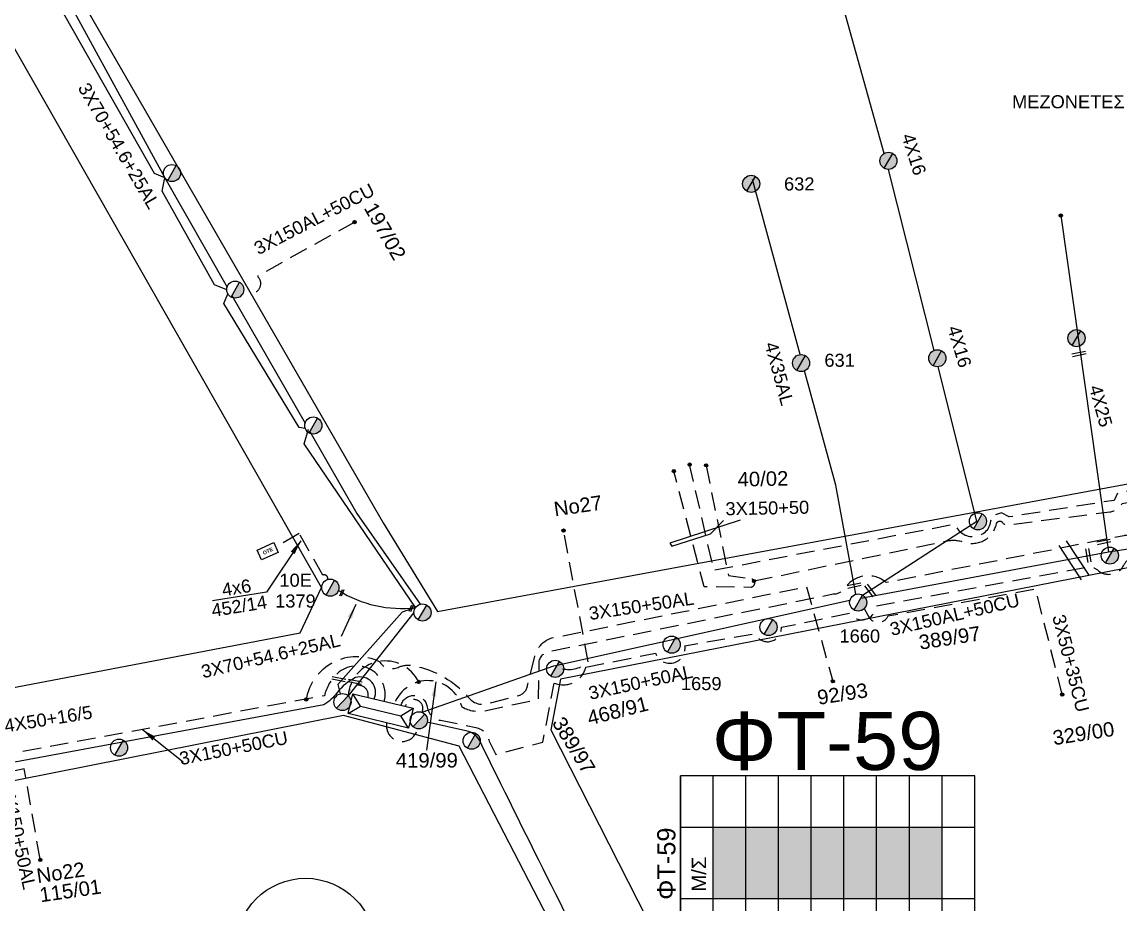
# Model space of a CAD drawing. Header units: millimetres. Extents: x 938 to 3112, y 793 to 1825.
# Drawn here: x 2686.6 to 2837.9, y 1414.9 to 1536.4 of the extents above; entities that cross this region are included whole.
import ezdxf
from ezdxf.enums import TextEntityAlignment as Align

# ---------------------------------------------------------------- set-up
doc = ezdxf.new("R2010")
doc.units = ezdxf.units.MM
doc.linetypes.add('DASHED', pattern=[19.05, 12.7, -6.35])
for name, color, linetype in [('Pillar OTE', 7, 'Continuous'), ('Ασφαλειοκιβώτια Χ.Τ 9 αναχωρήσεων', 7, 'Continuous'), ('Γέφυρες Εναερίου Δικτύου', 7, 'Continuous'), ('Γυμνά εναέρια ΧΤ (3Φ)   3x50+35CU', 7, 'Continuous'), ('Γυμνά εναέρια ΧΤ (3Φ)   4x35AL', 7, 'Continuous'), ('Γυμνά εναέρια ΧΤ και ΦΟΠ (3Φ)   4x50+16AL', 7, 'Continuous'), ('Εναέρια παροχή ΧΤ 4x16', 7, 'SYN_LINE'), ('Εναέρια παροχή ΧΤ 4x25', 7, 'SYN_LINE'), ('Επιγραφές - Σχήματα', 7, 'Continuous'), ('Καλώδια ΧΤ   3x150+50AL', 7, 'DASHED'), ('Καλώδια ΧΤ   3x150+50CU', 7, 'DASHED'), ('Καλώδια ΧΤ   3x150+70AL', 7, 'DASHED'), ('Καλώδια ΧΤ   3x150AL+50CU', 7, 'DASHED'), ('Καλώδια ΧΤ   3x82+57+13-5', 7, 'Continuous'), ('Μηχανική τομή', 7, 'Continuous'), ('Στύλος Ξύλινος', 7, 'Continuous'), ('Στύλος Ξύλινος @ 1', 7, 'Continuous'), ('Στύλος ΦΜ', 7, 'Continuous'), ('Στύλος ΦΜ @ 1', 7, 'Continuous'), ('Συνδέσεις', 7, 'Continuous'), ('Συνεστραμμένα ΧΤ   3x70+54.6+25AL', 7, 'SYN_LINE'), ('Τομή', 7, 'Continuous'), ('Υποσταθμός εναέριος 2 στύλων', 7, 'Continuous'), ('Υποσταθμός πόλεως', 7, 'Continuous'), ('Υπόβαθρο ΔΕΗ', 7, 'Continuous'), ('Υπόγεια καλώδια Παροχών ΧΤ   4x6', 7, 'DASHED')]:
    doc.layers.add(name, color=color, linetype=linetype)
doc.styles.get("Standard").update_dxf_attribs({"font": 'arial.ttf'})
doc.linetypes.add('SYN_LINE', pattern='A,0.5,-0.0001,["/\\/\\/\\/",Standard,S=0.1,R=0,X=0,Y=-0.05],-0.25', length=0.7501)
doc.dimstyles.new('ISO-25', dxfattribs={"dimtxt": 2.5, "dimasz": 2.5, "dimexe": 1.25, "dimexo": 0.625, "dimtad": 1, "dimtxsty": 'Standard', "dimcen": 2.5, "dimaunit": 2, "dimazin": 0, "dimtfac": 1, "dimtmove": 0, "dimatfit": 3, "dimfxl": 1, "dimarcsym": 0})

# ---------------------------------------------------------------- blocks, each defined once
blk = doc.blocks.new('ΑΣΦΑΛΕΙΟΚΙΒΩΤΙΟ ΥΠΟΣΤΑΘΜΟΥ 9 ΑΝΑΧΩΡΗΣΕΩΝ')
at = {"layer": 'Ασφαλειοκιβώτια Χ.Τ 9 αναχωρήσεων', "ltscale": 40}
for p, q in [((-23.8, 40.36), (24.02, 40.36)), ((-9.72, 40.36), (-9.72, -40.64)), ((9.94, 40.36), (9.94, -40.64)), ((-23.8, 31.36), (24.02, 31.36)), ((-23.8, 22.36), (24.02, 22.36)), ((-23.8, 13.36), (24.02, 13.36)), ((-23.8, 4.36), (24.02, 4.36)), ((-23.8, -4.64), (24.02, -4.64)), ((-23.8, -13.64), (24.02, -13.64)), ((-23.8, -22.64), (24.02, -22.64)), ((-23.8, -31.64), (24.02, -31.64))]:
    blk.add_line(p, q, dxfattribs=at)
at = {"layer": 'Ασφαλειοκιβώτια Χ.Τ 9 αναχωρήσεων'}
blk.add_lwpolyline([(-23.8, -40.64), (24.02, -40.64), (24.02, 40.36), (-23.8, 40.36)], close=True, dxfattribs=at)
for s, p in [('1', (-18.22, 37.06)), ('2', (-18.02, 28.07)), ('3', (-18.09, 19.73)), ('4', (-17.94, 9.66)), ('5', (-18.55, 0.71)), ('6', (-18.4, -7.35)), ('7', (-18.34, -16.37)), ('8', (-18.19, -26.2)), ('9', (-18.02, -34.53))]:
    blk.add_text(s, height=3.6, rotation=270, dxfattribs=at).set_placement(p)
at = {"layer": 'Ασφαλειοκιβώτια Χ.Τ 9 αναχωρήσεων', "ltscale": 40}
for tag, height, p in [('ΟΝΟΜΑ', 5, (-0.16, 44.31)), ('ΚΕΙΜΕΝΟ 1', 2, (17.06, 35.59)), ('ΚΕΙΜΕΝΟ 2', 2, (17.06, 26.88)), ('ΚΕΙΜΕΝΟ 3', 2, (17.06, 17.69)), ('ΚΕΙΜΕΝΟ 4', 2, (17.06, 8.71)), ('ΚΕΙΜΕΝΟ 5', 2, (17.06, -0.13)), ('ΚΕΙΜΕΝΟ 6', 2, (17.06, -9.05)), ('ΚΕΙΜΕΝΟ 7', 2, (17.06, -18.13)), ('ΚΕΙΜΕΝΟ 8', 2, (17.06, -26.85)), ('ΚΕΙΜΕΝΟ 9', 2, (17.06, -35.99)), ('ΣΧ', 2, (-0.1, -42.64))]:
    blk.add_attdef(tag, text='', height=height, dxfattribs=at).set_placement(p, align=Align.MIDDLE_CENTER)
blk = doc.blocks.new('ΥΠΟΣΤΑΘΜΟΣ ΕΝΑΕΡΙΟΣ ΕΠΙ 2 ΣΤΥΛΩΝ')
at = {"layer": 'Υποσταθμός εναέριος 2 στύλων', "linetype": 'Continuous'}
for points in [[(-11.97, -2.11, 0.574793), (-8.45, -0.07, 0.268822), (-9.64, 1.98)], [(9.68, -2.15, 0.574793), (13.19, -0.1, 0.268822), (12.01, 1.95)]]:
    blk.add_hatch(color=256, dxfattribs=at).paths.add_polyline_path(points)
for p, q in [((-11.97, -2.11), (-9.64, 1.98)), ((9.68, -2.15), (12.01, 1.95))]:
    blk.add_line(p, q, dxfattribs=at)
for centre in [(-10.81, -0.07), (10.84, -0.1)]:
    blk.add_circle(centre, 2.36, dxfattribs=at)
at = {"layer": 'Υποσταθμός πόλεως', "linetype": 'Continuous', "ltscale": 40}
blk.add_lwpolyline([(-8.57, 2.82), (8.57, 2.82), (8.57, -2.82), (-8.57, -2.82)], close=True, dxfattribs=at)
for points in [[(-5.75, 0), (-8.57, 2.82)], [(-8.57, -2.82), (-5.75, 0)], [(-5.75, 0), (5.75, 0)], [(5.75, 0), (8.57, 2.82)], [(8.57, -2.82), (5.75, 0)]]:
    blk.add_lwpolyline(points, dxfattribs=at)
at = {"layer": 'Υποσταθμός εναέριος 2 στύλων', "ltscale": 40, "flags": 1}
for tag, p in [('ΜΕΤΑΣΧΗΜΑΤΙΣΜΟΣ', (14.09, 2.51)), ('ΙΣΧΥΣ', (14.07, -0.28)), ('ΑΡΙΘΜΟΣ', (14.19, -3))]:
    blk.add_attdef(tag, p, '', height=1.8, dxfattribs=at)
blk = doc.blocks.new('ΥΠΑΡΧΩΝ ΤΣΙΜΕΝΤΕΝΙΟΣ ΣΤΥΛΟΣ')
at = {"layer": 'Στύλος ΦΜ'}
blk.add_hatch(color=256, dxfattribs=at).paths.add_polyline_path([(-1.29, -2.28, 0.574793), (2.62, 0, 0.268822), (1.3, 2.27)])
blk.add_line((-1.29, -2.28), (1.3, 2.27), dxfattribs=at)
blk.add_circle((0, 0), 2.62, dxfattribs=at)
at = {"layer": 'Στύλος ΦΜ', "flags": 4}
for tag, p in [('ΑΡΙΘΜΟΣ', (-4.68, 8.05)), ('ΤΥΠΟΣ', (-4.91, 3.03))]:
    blk.add_attdef(tag, p, '', height=4, dxfattribs=at)
blk = doc.blocks.new('ΥΠΑΡΧΩΝ ΞΥΛΙΝΟΣ ΣΤΥΛΟΣ')
at = {"layer": 'Στύλος Ξύλινος'}
h = blk.add_hatch(color=7, dxfattribs=at)
h.paths.add_polyline_path([(-2.62, 0, 0.270008), (-1.29, -2.28), (1.3, 2.27, 0.576266)])
h.paths.add_polyline_path([(-1.29, -2.28, 0.574793), (2.62, 0, 0.268822), (1.3, 2.27)])
at = {"layer": 'Στύλος Ξύλινος', "color": 7}
blk.add_line((-1.29, -2.28), (1.3, 2.27), dxfattribs=at)
blk.add_circle((0, 0), 2.62, dxfattribs=at)
at = {"layer": 'Στύλος Ξύλινος', "flags": 4}
for tag, p in [('ΑΡΙΘΜΟΣ', (-4.91, 8.6)), ('ΤΥΠΟΣ', (-4.85, 3.39))]:
    blk.add_attdef(tag, p, '', height=4, dxfattribs=at)
blk = doc.blocks.new('ΤΟΜΗ')
at = {"layer": 'Τομή', "ltscale": 40}
for p, q in [((-5.68, 0), (5.68, 0)), ((5.68, -2.33), (-5.68, -2.33))]:
    blk.add_line(p, q, dxfattribs=at)
blk = doc.blocks.new('_ΣΥΝΔΕΣΗ')
at = {"layer": 'Συνδέσεις', "linetype": 'SYN_LINE', "ltscale": 40}
blk.add_hatch(color=256, dxfattribs=at).paths.add_polyline_path([(0.5, -0.01, 1), (-0.5, -0.01, 1)])
at = {"layer": 'Συνδέσεις'}
blk.add_circle((0, -0.01), 0.5, dxfattribs=at)
blk = doc.blocks.new('ΜΗΧΑΝΙΚΗ ΤΟΜΗ')
at = {"layer": 'Μηχανική τομή', "ltscale": 40}
for p, q in [((-1.89, 0.78), (1.89, 0.78)), ((1.89, 0), (-1.89, 0))]:
    blk.add_line(p, q, dxfattribs=at)
blk = doc.blocks.new('PILLAR ΟΤΕ')
at = {"layer": 'Pillar OTE', "ltscale": 40}
blk.add_lwpolyline([(-3.31, 2.02), (3.39, 2.02), (3.39, -1.99), (-3.31, -1.99)], close=True, dxfattribs=at)
at = {"layer": 'Pillar OTE', "insert": (-1.81, 0.71), "char_height": 1.3575, "width": 109.961, "attachment_point": 1}
blk.add_mtext('{\\fArial|b1|i0|c161|p34;OTE}', dxfattribs=at)

msp = doc.modelspace()

# ---------------------------------------------------------------- hatches: boundary and pattern name
at = {"layer": 'Ασφαλειοκιβώτια Χ.Τ 9 αναχωρήσεων'}
for color, points in [(1, [(2781.84, 1415.63), (2786.34, 1415.63), (2786.34, 1425.46), (2781.84, 1425.46)]), (85, [(2786.34, 1425.46), (2786.34, 1415.63), (2790.84, 1415.63), (2790.84, 1425.46)]), (2, [(2790.84, 1425.46), (2790.84, 1415.63), (2795.34, 1415.63), (2795.34, 1425.46)]), (6, [(2795.34, 1425.46), (2795.34, 1415.63), (2799.84, 1415.63), (2799.84, 1425.46)]), (30, [(2799.84, 1425.46), (2799.84, 1415.63), (2804.34, 1415.63), (2804.34, 1425.46)]), (151, [(2804.34, 1425.46), (2804.34, 1415.63), (2808.84, 1415.63), (2808.84, 1425.46)]), (173, [(2808.84, 1425.46), (2808.84, 1415.63), (2813.34, 1415.63), (2813.34, 1425.46)])]:
    msp.add_hatch(color=color, dxfattribs=at).paths.add_polyline_path(points)

# ---------------------------------------------------------------- linework, layer by layer
at = {"layer": 'Γέφυρες Εναερίου Δικτύου', "color": 85, "linetype": 'DASHED', "ltscale": 0.2, "flags": 128}
msp.add_lwpolyline([(2764.62, 1448.23), (2761.21, 1466.32)], dxfattribs=at)
at = {"layer": 'Γέφυρες Εναερίου Δικτύου', "color": 85, "linetype": 'DASHED', "ltscale": 0.2}
msp.add_arc((2761.91, 1451.22), 4.04, 257.736, 312.2069, dxfattribs=at)
at = {"layer": 'Γυμνά εναέρια ΧΤ (3Φ)   3x50+35CU', "color": 85, "linetype": 'DASHED', "ltscale": 0.2, "flags": 128}
msp.add_lwpolyline([(2829.9, 1443.72), (2826.24, 1458.25), (2805.87, 1454.52, -0.584226), (2803.4, 1454.21), (2802.67, 1455.52)], format="xyb", dxfattribs=at)
at = {"layer": 'Γυμνά εναέρια ΧΤ (3Φ)   4x35AL', "color": 85, "linetype": 'SYN_LINE', "ltscale": 20, "flags": 128}
for points in [[(2793.81, 1490.57), (2787.23, 1514.71)], [(2801.48, 1457.55), (2798.72, 1472.57), (2794.42, 1488.33)]]:
    msp.add_lwpolyline(points, dxfattribs=at)
at = {"layer": 'Γυμνά εναέρια ΧΤ και ΦΟΠ (3Φ)   4x50+16AL', "color": 30, "linetype": 'Continuous', "ltscale": 0.2, "flags": 128}
msp.add_lwpolyline([(2735.12, 1443.13, 0.655269), (2732.55, 1446.05, 0.121975), (2730.03, 1443.99, -0.093009), (2728.21, 1442.31), (2677.39, 1432.9), (2653.67, 1428.43), (2631.81, 1422.94)], format="xyb", dxfattribs=at)
at = {"layer": 'Γυμνά εναέρια ΧΤ και ΦΟΠ (3Φ)   4x50+16AL', "color": 1, "flags": 128}
msp.add_lwpolyline([(2742.44, 1439.95), (2747.76, 1438.78, -0.229998), (2749.67, 1437.29, 0.003991), (2768.33, 1399.98, 0.012738), (2784.86, 1369.52), (2795.29, 1327.84)], format="xyb", dxfattribs=at)
at = {"layer": 'Εναέρια παροχή ΧΤ 4x16', "color": 85, "linetype": 'SYN_LINE', "ltscale": 20, "flags": 128}
for points in [[(2805.38, 1518.29), (2799.86, 1538.04)], [(2812.24, 1491.14), (2805.96, 1516.08)], [(2802.38, 1457.42), (2818.16, 1467.62), (2812.81, 1488.88)]]:
    msp.add_lwpolyline(points, dxfattribs=at)
at = {"layer": 'Εναέρια παροχή ΧΤ 4x25', "color": 30, "linetype": 'SYN_LINE', "ltscale": 20, "flags": 128}
msp.add_lwpolyline([(2829.69, 1509.72), (2836.28, 1463.4)], dxfattribs=at)
at = {"layer": 'Επιγραφές - Σχήματα', "linetype": 'Continuous', "ltscale": 0.2}
msp.add_lwpolyline([(2785.55, 1467.74), (2775.85, 1464.59), (2776.14, 1464.16), (2781.47, 1465.86), (2783.24, 1467.69)], dxfattribs=at)
msp.add_circle((2725.68, 1408.8), 9.6, dxfattribs=at)
at = {"layer": 'Επιγραφές - Σχήματα', "color": 173, "linetype": 'DASHED', "ltscale": 0.2}
msp.add_arc((2736.66, 1443.24), 5.11, 26.0054, 176.5163, dxfattribs=at)
at = {"layer": 'Επιγραφές - Σχήματα', "color": 6, "linetype": 'DASHED', "ltscale": 0.2}
msp.add_arc((2732.94, 1443.62), 1.38, 347.6834, 183.197, dxfattribs=at)
at = {"layer": 'Επιγραφές - Σχήματα', "color": 85, "linetype": 'DASHED', "ltscale": 0.2}
msp.add_arc((2740.62, 1441.8), 1.22, 333.8877, 165.6254, dxfattribs=at)
at = {"layer": 'Επιγραφές - Σχήματα', "color": 1, "linetype": 'DASHED', "ltscale": 0.2}
msp.add_arc((2738.97, 1439.4), 2.15, 168.6949, 349.4544, dxfattribs=at)
at = {"layer": 'Καλώδια ΧΤ   3x150+50AL', "color": 1, "linetype": 'DASHED', "ltscale": 0.2, "flags": 128}
msp.add_lwpolyline([(2886.11, 1467.73), (2883.69, 1476.12), (2868.35, 1473.83), (2867.56, 1476.2), (2837.51, 1471.48), (2837.06, 1470.48), (2822.61, 1468.2), (2821.54, 1468.74), (2820.03, 1468.3, -0.928458), (2815.2, 1467.18), (2781.91, 1460.83), (2778.58, 1475.41)], format="xyb", dxfattribs=at)
at = {"layer": 'Καλώδια ΧΤ   3x150+50AL', "color": 151, "linetype": 'DASHED', "ltscale": 0.2, "flags": 128}
msp.add_lwpolyline([(2780.85, 1475.3), (2783.93, 1460.13), (2787.14, 1459.67)], dxfattribs=at)
for points in [[(2787.44, 1459.37), (2813.94, 1464.88, -0.134572), (2816.41, 1464.73, 0.450697), (2820.83, 1467.25, -0.655921), (2821.69, 1467.42, 0.359404), (2822.7, 1467.14), (2836.48, 1468.89, 0.244195), (2838.16, 1470.05), (2866.43, 1475.03), (2867.33, 1472.32), (2882.54, 1474.96), (2883.77, 1467.27)], [(2787.14, 1459.67, -0.682139), (2787.07, 1458.49), (2780.59, 1458.56), (2776.4, 1474.52)]]:
    msp.add_lwpolyline(points, format="xyb", dxfattribs=at)
at = {"layer": 'Καλώδια ΧΤ   3x150+50AL', "color": 173, "linetype": 'DASHED', "ltscale": 0.2, "flags": 128}
msp.add_lwpolyline([(2842.99, 1467.19, 0.295427), (2840.1, 1466.27, -0.155102), (2838.38, 1465.61), (2805.66, 1459.14, 0.44987), (2799.98, 1458.42, -0.238561), (2798.36, 1457.53), (2759.1, 1449.6, 0.408903), (2757.82, 1447.7), (2757.71, 1443.03), (2750.58, 1441.47, -0.183995), (2747.24, 1441.97, 0.731311), (2737.92, 1442.47, 6.724716)], format="xyb", dxfattribs=at)
at = {"layer": 'Καλώδια ΧΤ   3x150+50AL', "color": 85, "linetype": 'Continuous', "ltscale": 0.2, "flags": 128}
for points in [[(2802.15, 1457.02), (2836.28, 1463.4)], [(2741.72, 1441.27), (2759.87, 1447.7), (2800.66, 1456.71)]]:
    msp.add_lwpolyline(points, dxfattribs=at)
at = {"layer": 'Καλώδια ΧΤ   3x150+50AL', "color": 2, "linetype": 'DASHED', "ltscale": 0.2, "flags": 128}
msp.add_lwpolyline([(2725.8, 1443.1, -0.498895), (2735.82, 1448.29, 0.375501), (2738.44, 1447.47, -0.153382), (2740.54, 1447.7, -0.168649), (2748.23, 1443.22, 0.313277), (2750.92, 1442.52), (2755.06, 1443.61, 0.331789), (2756.27, 1445.13), (2757.25, 1449.03, -0.327144), (2760.45, 1451.68), (2794.68, 1458.58), (2798.3, 1445.55)], format="xyb", dxfattribs=at)
at = {"layer": 'Καλώδια ΧΤ   3x150+50AL', "color": 30, "linetype": 'DASHED', "ltscale": 0.2, "flags": 128}
msp.add_lwpolyline([(2689.11, 1421.02), (2686.93, 1433.48), (2679.22, 1431.95)], dxfattribs=at)
at = {"layer": 'Καλώδια ΧΤ   3x150+50CU', "color": 151, "linetype": 'DASHED', "ltscale": 0.2, "flags": 128}
for points in [[(2764.28, 1447.48), (2773.87, 1449.43, 0.911234), (2777.93, 1450.45), (2787.61, 1452.12, 0.832855), (2791.21, 1452.99), (2800.66, 1454.93, 0.748661), (2804.22, 1455.91), (2833.38, 1461.28, -0.234584), (2834.74, 1460.89, 0.49488), (2838.39, 1461.56, -0.176356), (2839.61, 1462.69), (2841.7, 1463.09), (2843.28, 1464.88), (2843.28, 1464.88)], [(2738.83, 1442.25, -0.780138), (2742.39, 1442.19, 0.377011), (2744.48, 1440.15), (2749.13, 1439.18, -0.305498), (2750.96, 1437.29), (2751.88, 1435.46), (2758.36, 1437.14), (2759.93, 1445.31)]]:
    msp.add_lwpolyline(points, format="xyb", dxfattribs=at)
at = {"layer": 'Καλώδια ΧΤ   3x150+50CU', "color": 151, "linetype": 'DASHED', "ltscale": 0.2}
msp.add_arc((2761.16, 1448.28), 3.22, 247.5453, 345.5627, dxfattribs=at)
at = {"layer": 'Καλώδια ΧΤ   3x150+70AL', "color": 2, "linetype": 'DASHED', "ltscale": 0.2, "flags": 128}
msp.add_lwpolyline([(2736.51, 1442.8, 0.747461), (2730.07, 1446.63, 0.146328), (2728.26, 1443.55), (2672.93, 1433.3, 0.477196), (2669.11, 1432.33), (2654.8, 1429.67), (2653.59, 1428.41)], format="xyb", dxfattribs=at)
at = {"layer": 'Καλώδια ΧΤ   3x150AL+50CU', "color": 6, "linetype": 'DASHED', "ltscale": 0.2, "flags": 128}
msp.add_lwpolyline([(2732.44, 1508.83), (2719.05, 1501.36, -0.627753), (2718.18, 1498.92, -7.42434)], format="xyb", dxfattribs=at)
at = {"layer": 'Καλώδια ΧΤ   3x82+57+13-5', "color": 30, "flags": 128}
msp.add_lwpolyline([(2836.28, 1463.4), (2861.86, 1467.31), (2917.84, 1479.3), (2960.57, 1486.26)], dxfattribs=at)
at = {"layer": 'Συνεστραμμένα ΧΤ   3x70+54.6+25AL', "color": 173, "linetype": 'SYN_LINE', "ltscale": 20, "flags": 128}
for points in [[(2714.81, 1499.48), (2713.15, 1500.17), (2705.94, 1513.08), (2706.3, 1514.92), (2704.86, 1515.51), (2688.5, 1544.38), (2689, 1546.68)], [(2725.64, 1480.37), (2724.79, 1480.53), (2714.4, 1497.62), (2714.97, 1498.93)], [(2740.82, 1455.7), (2725.47, 1478.26), (2726.07, 1480.29)], [(2740.82, 1455.7), (2738.97, 1455.06), (2738.97, 1455.06), (2738.97, 1455.06), (2730.11, 1445.09), (2730.45, 1443.83)]]:
    msp.add_lwpolyline(points, dxfattribs=at)
at = {"layer": 'Συνεστραμμένα ΧΤ   3x70+54.6+25AL', "color": 6, "linetype": 'SYN_LINE', "ltscale": 15, "flags": 128}
for points in [[(2689, 1546.68), (2706.3, 1514.92), (2714.86, 1499.85)], [(2740.6, 1455.02), (2731.56, 1443.55)]]:
    msp.add_lwpolyline(points, dxfattribs=at)
at = {"layer": 'Συνεστραμμένα ΧΤ   3x70+54.6+25AL', "color": 6, "linetype": 'SYN_LINE', "ltscale": 20, "flags": 128}
for points in [[(2715.52, 1498.7), (2725.6, 1481.1)], [(2726.26, 1479.95), (2732.73, 1468.66), (2741.48, 1456.16)]]:
    msp.add_lwpolyline(points, dxfattribs=at)
at = {"layer": 'Συνεστραμμένα ΧΤ   3x70+54.6+25AL', "linetype": 'SYN_LINE', "ltscale": 10}
msp.add_arc((2738.86, 1471.95), 16.36, 238.0282, 276.8879, dxfattribs=at)
at = {"layer": 'Υπόβαθρο ΔΕΗ', "flags": 128}
for points in [[(2965.63, 1539.29), (2884.25, 1560.86), (2825.56, 1575.82), (2789.06, 1585.06), (2753.61, 1586.88), (2691.04, 1545.98), (2736.37, 1467.36), (2743.87, 1455.17), (2853.58, 1475.47), (2886.52, 1481), (2930.82, 1490.07), (2965.35, 1496.12)], [(2965.63, 1539.29), (2884.25, 1560.86), (2825.56, 1575.82), (2789.06, 1585.06), (2753.61, 1586.88), (2691.04, 1545.98), (2736.37, 1467.36), (2743.87, 1455.17), (2853.58, 1475.47), (2886.52, 1481), (2930.82, 1490.07), (2965.35, 1496.12)], [(2720.29, 1457.83), (2712.86, 1456.65)]]:
    msp.add_lwpolyline(points, dxfattribs=at)
msp.add_lwpolyline([(2608.91, 1524.05), (2606.24, 1516.63), (2627.91, 1433.7), (2724.92, 1452.23), (2727.88, 1458.45), (2680.7, 1541.27)], close=True, dxfattribs=at)
msp.add_lwpolyline([(2608.91, 1524.05), (2606.24, 1516.63), (2627.91, 1433.7), (2724.92, 1452.23), (2727.88, 1458.45), (2680.7, 1541.27)], close=True, dxfattribs=at)
for points in [[(2885.15, 1411.22), (2860.48, 1465.41), (2760.81, 1445.84), (2759.48, 1438.88), (2791.35, 1376.13), (2810.7, 1337.74, 0.308277), (2828.68, 1329.05), (2909.42, 1332), (2967.19, 1333.82)], [(2885.15, 1411.22), (2860.48, 1465.41), (2760.81, 1445.84), (2759.48, 1438.88), (2791.35, 1376.13), (2810.7, 1337.74, 0.308277), (2828.68, 1329.05), (2909.42, 1332), (2967.19, 1333.82)], [(2635.87, 1422), (2641.73, 1405.78), (2685.44, 1321.68), (2786.9, 1327.23, 0.197116), (2796.92, 1340.16), (2778.41, 1375.51), (2746.83, 1436.61), (2730.9, 1440.82), (2635.87, 1422)], [(2635.87, 1422), (2641.73, 1405.78), (2685.44, 1321.68), (2786.9, 1327.23, 0.197116), (2796.92, 1340.16), (2778.41, 1375.51), (2746.83, 1436.61), (2730.9, 1440.82), (2635.87, 1422)]]:
    msp.add_lwpolyline(points, format="xyb", dxfattribs=at)
at = {"layer": 'Υπόγεια καλώδια Παροχών ΧΤ   4x6', "color": 7, "linetype": 'DASHED', "ltscale": 0.2}
msp.add_lwpolyline([(2728.68, 1459.56, 0.713013), (2728.06, 1460.16), (2724.79, 1465.9), (2721.55, 1464.05)], format="xyb", dxfattribs=at)

# ---------------------------------------------------------------- block references
at = {"layer": 'Pillar OTE', "xscale": 0.375, "yscale": 0.375, "zscale": 0.375, "rotation": 24.35990942787684}
msp.add_blockref('PILLAR ΟΤΕ', (2720.44, 1463.46), dxfattribs=at)
at = {"layer": 'Ασφαλειοκιβώτια Χ.Τ 9 αναχωρήσεων', "xscale": 0.5, "yscale": 0.5, "zscale": 0.5, "rotation": 90}
msp.add_blockref('ΑΣΦΑΛΕΙΟΚΙΒΩΤΙΟ ΥΠΟΣΤΑΘΜΟΥ 9 ΑΝΑΧΩΡΗΣΕΩΝ', (2797.52, 1420.49), dxfattribs=at).add_auto_attribs({'ΟΝΟΜΑ': 'ΦΤ-59'})
at = {"layer": 'Μηχανική τομή'}
for p, xscale, yscale, zscale, rotation in [((2832.25, 1490.46), 0.5000000000003, 0.5000000000003, 0.5000000000003, 11.68217754331872), ((2835.67, 1464.56), 0.5000000000003, 0.5000000000003, 0.5000000000003, 11.68217754331872), ((2833.3, 1462.86), 0.5000000000001653, 0.5000000000001653, 0.5000000000001653, 279.3529901640373), ((2730.75, 1457.7), 0.249999999999919, 0.249999999999919, 0.249999999999919, 68.45138536945211), ((2801.3, 1458.54), 0.5000000000003, 0.5000000000003, 0.5000000000003, 11.68217754331872), ((2803.28, 1457.94), 0.5000000000002409, 0.5000000000002409, 0.5000000000002409, 307.2387394422818), ((2740.3, 1455.56), 0.249999999999919, 0.249999999999919, 0.249999999999919, 68.45138536945211), ((2730.2, 1445.65), 0.500000000000302, 0.500000000000302, 0.500000000000302, 348.8584296430935), ((2732.46, 1445.28), 0.500000000000302, 0.500000000000302, 0.500000000000302, 348.8584296430935)]:
    msp.add_blockref('ΜΗΧΑΝΙΚΗ ΤΟΜΗ', p, dxfattribs=dict(at, xscale=xscale, yscale=yscale, zscale=zscale, rotation=rotation))
at = {"layer": 'Στύλος Ξύλινος @ 1', "ltscale": 40, "xscale": 0.4499999999998181, "yscale": 0.4499999999998181, "zscale": 0.4499999999998181}
for p in [(2805.96, 1517.26), (2805.96, 1517.26), (2831.87, 1492.83), (2831.87, 1492.83), (2812.7, 1490.06), (2812.7, 1490.06)]:
    msp.add_blockref('ΥΠΑΡΧΩΝ ΞΥΛΙΝΟΣ ΣΤΥΛΟΣ', p, dxfattribs=at)
at = {"layer": 'Στύλος Ξύλινος @ 1', "ltscale": 40}
ref = msp.add_blockref('ΥΠΑΡΧΩΝ ΞΥΛΙΝΟΣ ΣΤΥΛΟΣ', (2787.06, 1514.09), dxfattribs=dict(at, xscale=0.4499999999998181, yscale=0.4499999999998181, zscale=0.4499999999998181))
ref.add_attrib('ΤΥΠΟΣ', '632', (2791.58, 1513.18), dxfattribs={"layer": 'Στύλος Ξύλινος', "height": 1.8, "flags": 4})
ref = msp.add_blockref('ΥΠΑΡΧΩΝ ΞΥΛΙΝΟΣ ΣΤΥΛΟΣ', (2787.06, 1514.09), dxfattribs=dict(at, xscale=0.4499999999998181, yscale=0.4499999999998181, zscale=0.4499999999998181))
ref.add_attrib('ΤΥΠΟΣ', '632', (2791.58, 1513.18), dxfattribs={"layer": 'Στύλος Ξύλινος', "height": 1.8, "flags": 4})
ref = msp.add_blockref('ΥΠΑΡΧΩΝ ΞΥΛΙΝΟΣ ΣΤΥΛΟΣ', (2793.93, 1489.4), dxfattribs=dict(at, xscale=0.4499999999998181, yscale=0.4499999999998181, zscale=0.4499999999998181))
ref.add_attrib('ΤΥΠΟΣ', '631', (2797.14, 1488.89), dxfattribs={"layer": 'Στύλος Ξύλινος', "height": 1.8, "flags": 4})
ref = msp.add_blockref('ΥΠΑΡΧΩΝ ΞΥΛΙΝΟΣ ΣΤΥΛΟΣ', (2793.93, 1489.4), dxfattribs=dict(at, xscale=0.4499999999998181, yscale=0.4499999999998181, zscale=0.4499999999998181))
ref.add_attrib('ΤΥΠΟΣ', '631', (2797.14, 1488.89), dxfattribs={"layer": 'Στύλος Ξύλινος', "height": 1.8, "flags": 4})
at = {"layer": 'Στύλος ΦΜ @ 1', "ltscale": 40, "xscale": 0.4499999999998181, "yscale": 0.4499999999998181, "zscale": 0.4499999999998181}
for p in [(2707.27, 1515.58), (2707.27, 1515.58), (2715.99, 1499.52), (2726.74, 1480.8), (2726.74, 1480.8), (2818.29, 1467.59), (2818.29, 1467.59), (2741.78, 1455.02), (2789.44, 1453.02), (2789.44, 1453.02), (2760.06, 1447.26), (2760.06, 1447.26), (2748.55, 1437.35), (2748.55, 1437.35), (2699.99, 1436.4), (2699.99, 1436.4)]:
    msp.add_blockref('ΥΠΑΡΧΩΝ ΤΣΙΜΕΝΤΕΝΙΟΣ ΣΤΥΛΟΣ', p, dxfattribs=at)
at = {"layer": 'Στύλος ΦΜ @ 1', "ltscale": 40}
ref = msp.add_blockref('ΥΠΑΡΧΩΝ ΤΣΙΜΕΝΤΕΝΙΟΣ ΣΤΥΛΟΣ', (2836.46, 1462.87), dxfattribs=dict(at, xscale=0.4499999999998181, yscale=0.4499999999998181, zscale=0.4499999999998181))
ref.add_attrib('ΤΥΠΟΣ', '1082', (2839.01, 1458.19), dxfattribs={"layer": 'Στύλος ΦΜ', "height": 1.8, "flags": 4})
ref = msp.add_blockref('ΥΠΑΡΧΩΝ ΤΣΙΜΕΝΤΕΝΙΟΣ ΣΤΥΛΟΣ', (2729.08, 1458.45), dxfattribs=dict(at, xscale=0.4499999999998181, yscale=0.4499999999998181, zscale=0.4499999999998181))
ref.add_attrib('ΤΥΠΟΣ', '10E', (2722.07, 1458.58), dxfattribs={"layer": 'Στύλος ΦΜ', "height": 1.8, "flags": 4})
ref.add_attrib('ΑΡΙΘΜΟΣ', '1379', (2721.48, 1455.71), dxfattribs={"layer": 'Στύλος ΦΜ', "height": 1.8, "flags": 4})
ref = msp.add_blockref('ΥΠΑΡΧΩΝ ΤΣΙΜΕΝΤΕΝΙΟΣ ΣΤΥΛΟΣ', (2801.8, 1456.41), dxfattribs=dict(at, xscale=0.4499999999998181, yscale=0.4499999999998181, zscale=0.4499999999998181))
ref.add_attrib('ΤΥΠΟΣ', '1660', (2799.22, 1450.89), dxfattribs={"layer": 'Στύλος ΦΜ', "height": 1.8, "flags": 4})
ref = msp.add_blockref('ΥΠΑΡΧΩΝ ΤΣΙΜΕΝΤΕΝΙΟΣ ΣΤΥΛΟΣ', (2801.8, 1456.41), dxfattribs=dict(at, xscale=0.4499999999998181, yscale=0.4499999999998181, zscale=0.4499999999998181))
ref.add_attrib('ΤΥΠΟΣ', '1660', (2799.22, 1450.89), dxfattribs={"layer": 'Στύλος ΦΜ', "height": 1.8, "flags": 4})
ref = msp.add_blockref('ΥΠΑΡΧΩΝ ΤΣΙΜΕΝΤΕΝΙΟΣ ΣΤΥΛΟΣ', (2776.11, 1450.6), dxfattribs=dict(at, xscale=0.4499999999998181, yscale=0.4499999999998181, zscale=0.4499999999998181))
ref.add_attrib('ΤΥΠΟΣ', '1659', (2777.38, 1444.33), dxfattribs={"layer": 'Στύλος ΦΜ', "height": 1.8, "flags": 4})
ref = msp.add_blockref('ΥΠΑΡΧΩΝ ΤΣΙΜΕΝΤΕΝΙΟΣ ΣΤΥΛΟΣ', (2776.11, 1450.6), dxfattribs=dict(at, xscale=0.4499999999998181, yscale=0.4499999999998181, zscale=0.4499999999998181))
ref.add_attrib('ΤΥΠΟΣ', '1659', (2777.38, 1444.33), dxfattribs={"layer": 'Στύλος ΦΜ', "height": 1.8, "flags": 4})
at = {"layer": 'Συνδέσεις', "xscale": 0.4500000000000455, "yscale": 0.4500000000000455, "zscale": 0.4500000000000455}
for p in [(2829.69, 1509.73), (2732.43, 1508.82), (2776.4, 1474.52), (2778.58, 1475.42), (2780.85, 1475.31), (2761.21, 1466.32), (2787.44, 1459.37), (2741.25, 1445.47), (2798.31, 1445.55), (2725.77, 1443.05), (2829.9, 1443.72), (2689.14, 1420.94)]:
    msp.add_blockref('_ΣΥΝΔΕΣΗ', p, dxfattribs=at)
at = {"layer": 'Τομή', "xscale": 0.5000000000000026, "yscale": 0.5000000000000026, "zscale": 0.5000000000000026, "rotation": 302.9916066660299}
msp.add_blockref('ΤΟΜΗ', (2832, 1462.53), dxfattribs=at)
msp.add_blockref('ΤΟΜΗ', (2832, 1462.53), dxfattribs=at)
at = {"layer": 'Υποσταθμός εναέριος 2 στύλων', "lineweight": 30, "xscale": 0.5000000000000029, "yscale": 0.5000000000000029, "zscale": 0.5000000000000029, "rotation": 346.6334422279942}
msp.add_blockref('ΥΠΟΣΤΑΘΜΟΣ ΕΝΑΕΡΙΟΣ ΕΠΙ 2 ΣΤΥΛΩΝ', (2736.02, 1441.47), dxfattribs=at)

# ---------------------------------------------------------------- texts
at = {"layer": 'Γυμνά εναέρια ΧΤ (3Φ)   3x50+35CU'}
msp.add_text('3X50+35CU', height=1.8, rotation=284.2289, dxfattribs=at).set_placement((2831.08, 1448.03), align=Align.MIDDLE)
at = {"layer": 'Γυμνά εναέρια ΧΤ (3Φ)   4x35AL'}
msp.add_text('4X35AL', height=1.8, rotation=285.1377, dxfattribs=at).set_placement((2790.93, 1487.94), align=Align.MIDDLE)
at = {"layer": 'Γυμνά εναέρια ΧΤ και ΦΟΠ (3Φ)   4x50+16AL'}
for s, p in [('4x6', (2716.16, 1458.45)), ('452/14', (2716.52, 1455.94)), ('4X50+16/5', (2690.23, 1440.39))]:
    msp.add_text(s, height=1.8, rotation=9.2213, dxfattribs=at).set_placement(p, align=Align.MIDDLE)
at = {"layer": 'Εναέρια παροχή ΧΤ 4x16', "ltscale": 20}
for rotation, p in [(287.5412, (2809.48, 1518.17)), (286.4043, (2815.76, 1491.68))]:
    msp.add_text('4X16', height=1.8, rotation=rotation, dxfattribs=at).set_placement(p, align=Align.MIDDLE)
at = {"layer": 'Εναέρια παροχή ΧΤ 4x25', "ltscale": 20}
msp.add_text('4X25', height=1.8, rotation=285.3903, dxfattribs=at).set_placement((2835.21, 1483.49), align=Align.MIDDLE)
at = {"layer": 'Επιγραφές - Σχήματα', "color": 1, "linetype": 'Continuous', "ltscale": 0.2, "insert": (2822.99, 1526.31), "char_height": 1.8, "width": 15.2497, "attachment_point": 1}
msp.add_mtext('ΜΕΖΟΝΕΤΕΣ', dxfattribs=at)
at = {"layer": 'Επιγραφές - Σχήματα', "linetype": 'DASHED', "ltscale": 0.2, "char_height": 2, "attachment_point": 1}
for s, insert, width, rotation in [('197/02', (2735.38, 1511.77), 17.7581, 299.7063), ('40/02', (2785.16, 1474.37), 17.7581, 1.2989), ('Νο27', (2759.74, 1470.24), 17.7581, 8.2944), ('389/97', (2810.02, 1451.87), 17.7581, 8.8461), ('92/93', (2796.02, 1444.27), 17.7581, 8.8461), ('468/91', (2764.28, 1441.41), 17.7581, 14.2456), ('389/97', (2761.26, 1440.89), 17.7581, 301.399), ('329/00', (2828.45, 1438.71), 17.7581, 8.8461), ('419/99', (2738.1, 1435.64), 17.7581, 0.1994), ('Νο22', (2688.49, 1419.7), 17.7581, 8.2944), ('Μ/Σ', (2778.85, 1416.56), 2.0988, 90), ('115/01', (2688.9, 1417.07), 17.7581, 8.2944)]:
    msp.add_mtext(s, dxfattribs=dict(at, insert=insert, width=width, rotation=rotation))
at = {"layer": 'Επιγραφές - Σχήματα', "linetype": 'DASHED', "ltscale": 0.2, "insert": (2781.63, 1441.33), "char_height": 8, "width": 24.9768, "attachment_point": 1}
msp.add_mtext('ΦΤ-59', dxfattribs=at)
at = {"layer": 'Καλώδια ΧΤ   3x150+50AL', "ltscale": 0.2}
for s, rotation, p in [('3X150+50', 1.168, (2789.28, 1469.43)), ('3X150+50AL', 8.4737, (2771.94, 1455.95)), ('3X150+50AL', 12.231, (2771.83, 1445.42)), ('3X150+50AL', 282.4189, (2686.14, 1424.04))]:
    msp.add_text(s, height=1.8, rotation=rotation, dxfattribs=at).set_placement(p, align=Align.MIDDLE)
at = {"layer": 'Καλώδια ΧΤ   3x150AL+50CU', "ltscale": 0.2}
for s, rotation, p in [('3X150AL+50CU', 27.3853, (2726.87, 1509.25)), ('3X150AL+50CU', 13.1044, (2815.08, 1454.74)), ('3X150+50CU', 11.2725, (2715.76, 1436.35))]:
    msp.add_text(s, height=1.8, rotation=rotation, dxfattribs=at).set_placement(p, align=Align.MIDDLE)
at = {"layer": 'Συνεστραμμένα ΧΤ   3x70+54.6+25AL', "ltscale": 20}
for rotation, p in [(300.2802, (2699.96, 1519.34)), (13.1862, (2720.87, 1449.06))]:
    msp.add_text('3X70+54.6+25AL', height=1.8, rotation=rotation, dxfattribs=at).set_placement(p, align=Align.MIDDLE)

# ---------------------------------------------------------------- leaders
at = {"layer": 'Επιγραφές - Σχήματα', "ltscale": 40}
for points in [[(2725.01, 1464.92), (2720.29, 1457.83)], [(2732.6, 1456.12), (2730.58, 1451.73)], [(2743.62, 1445.46), (2742.31, 1436.04)], [(2703.21, 1438.89), (2708.82, 1434.46)]]:
    msp.add_leader(points, dimstyle='ISO-25', override={"dimasz": 2, "dimtad": 0}, dxfattribs=at)

doc.saveas('drawing.dxf')
